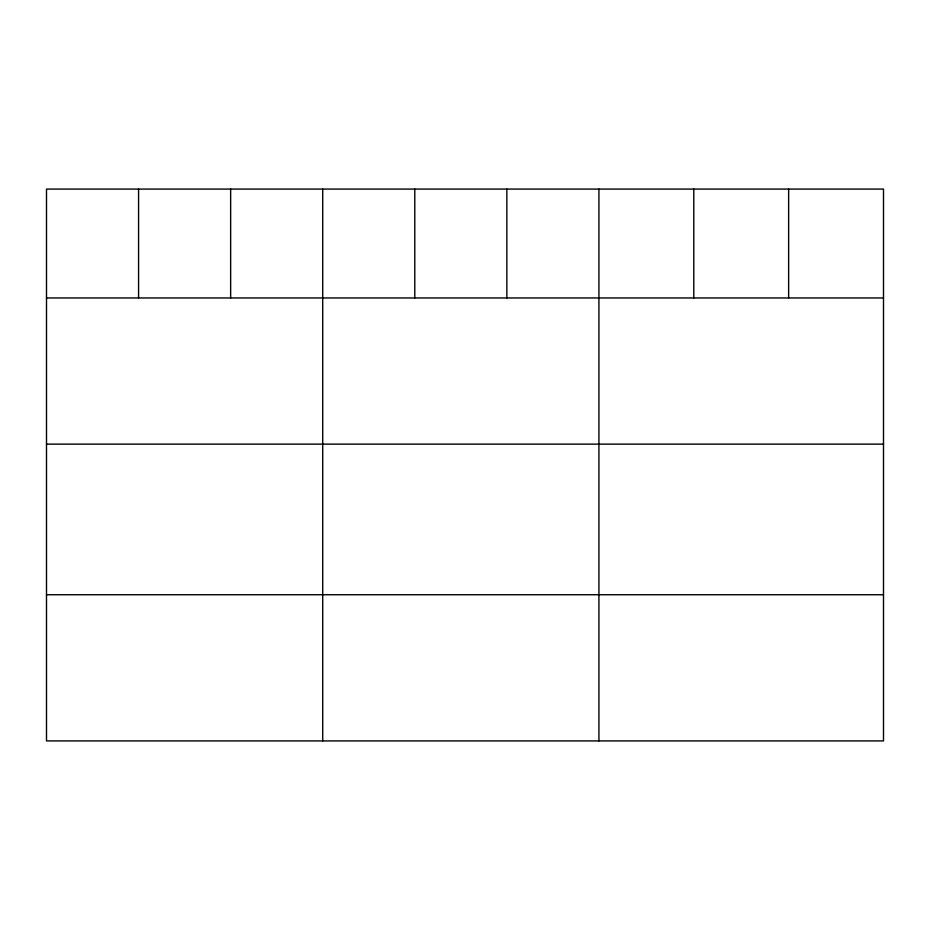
<?xml version="1.0" encoding="UTF-8"?>
<svg xmlns="http://www.w3.org/2000/svg" width="930" height="930" viewBox="0 0 930 930"><rect width="100%" height="100%" fill="white"/><g stroke="black" fill="none" stroke-linecap="round" stroke-linejoin="round"><path stroke-width="1.4" d="M883.5 297.96L883.5 740.919L46.5 740.919L46.5 189.081L883.5 189.081L883.5 297.96L46.5 297.96M46.5 444.133L883.5 444.133M46.5 594.735L883.5 594.735M788.64 189.081L788.64 297.96M693.78 189.081L693.78 297.96M598.92 189.081L598.92 740.919M506.85 189.081L506.85 297.96M414.78 189.081L414.78 297.96M322.71 189.081L322.71 740.919M230.64 189.081L230.64 297.96M138.57 189.081L138.57 297.96"/></g></svg>
